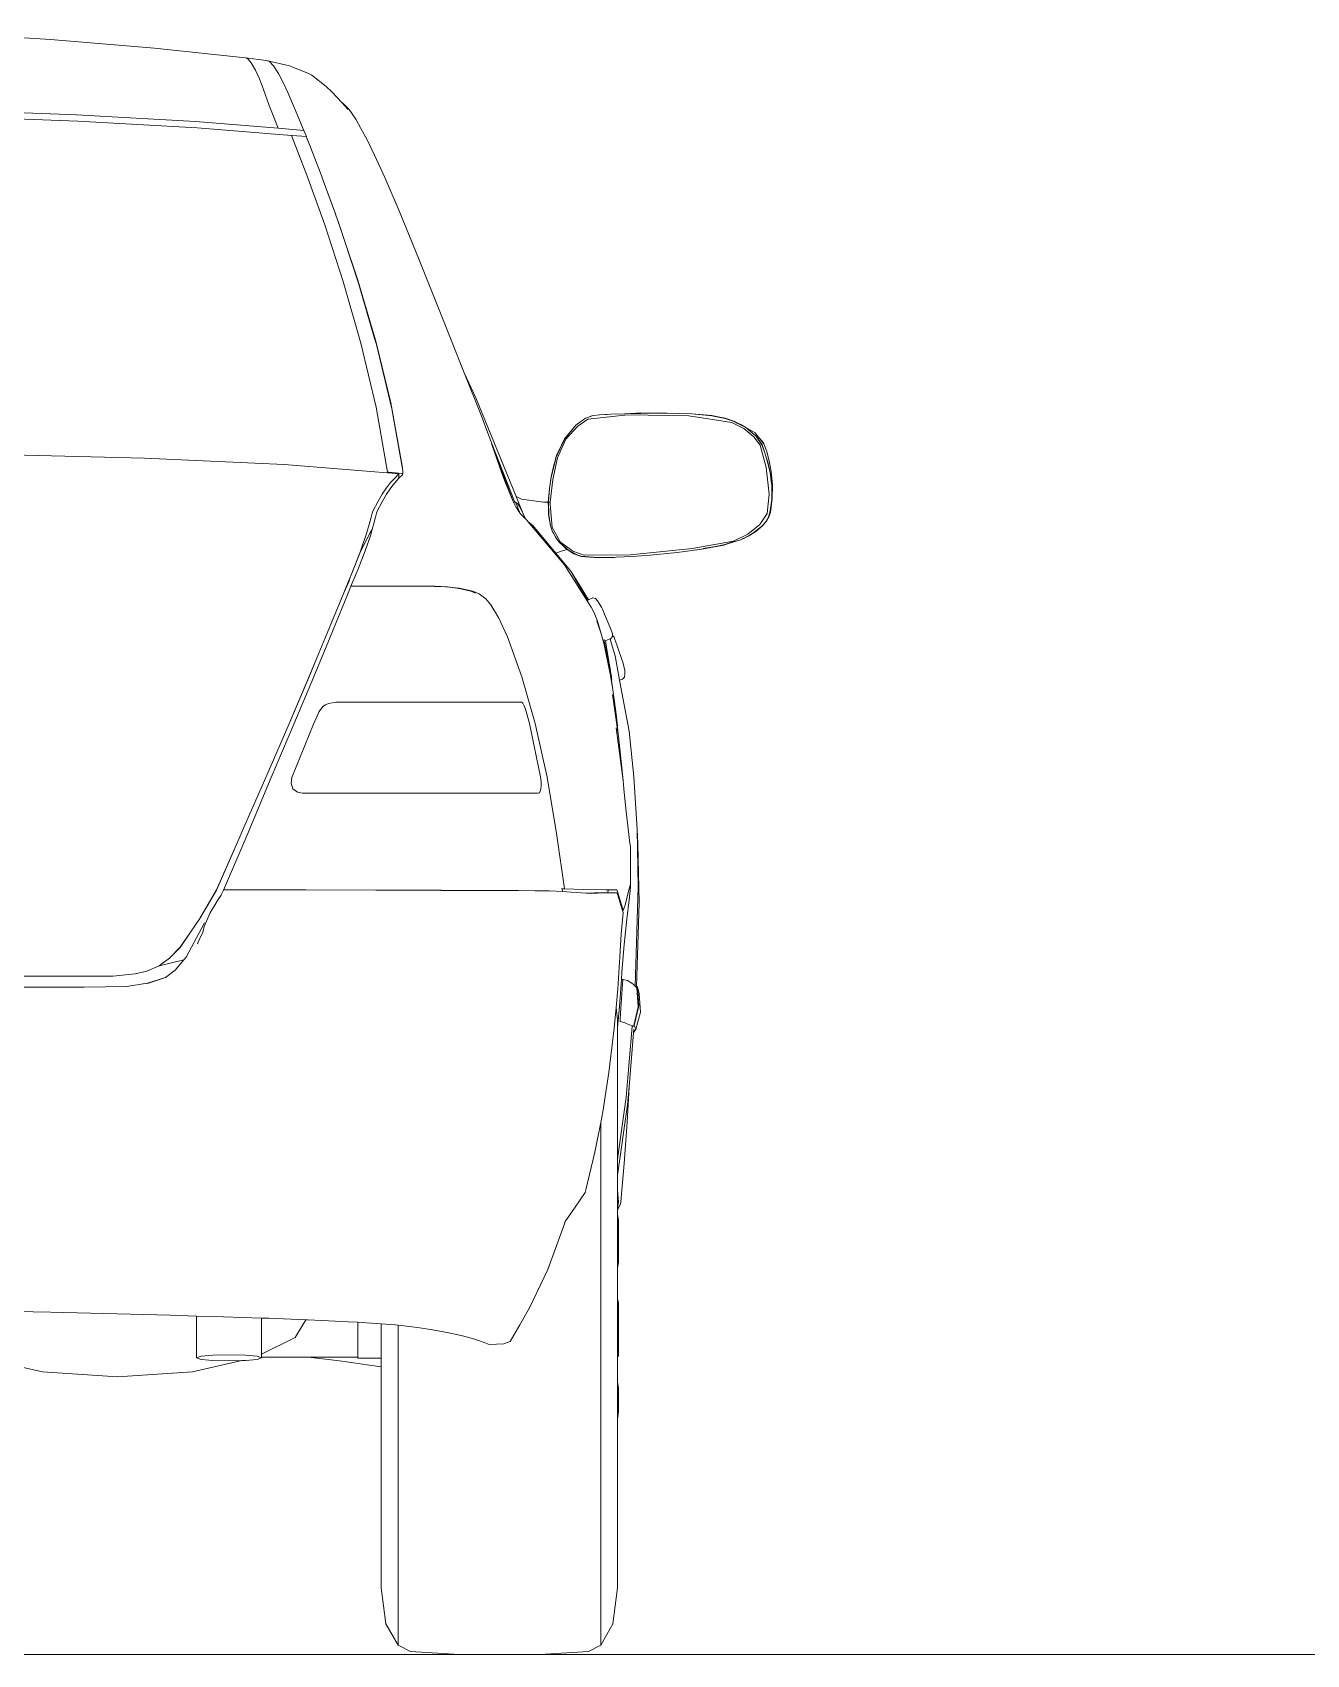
# Model space of a CAD drawing. Header units: inches. Extents: x 1944 to 3775, y -462 to 1299.
# Drawn here: x 2164.9 to 2212.1, y 1212.1 to 1272.1 of the extents above; entities that cross this region are included whole.
import ezdxf

# ---------------------------------------------------------------- set-up
doc = ezdxf.new("R2010")
doc.units = ezdxf.units.IN
doc.header["$MEASUREMENT"] = 0
doc.layers.add('CAR', color=173, linetype='Continuous', lineweight=13)

# ---------------------------------------------------------------- blocks, each defined once
blk = doc.blocks.new('A$C5CBA39AE')
at = {"layer": 'CAR'}
for p, q in [((7.245, 60.061), (11.401, 59.804)), ((11.401, 59.804), (15.257, 59.483)), ((15.257, 59.483), (18.625, 59.118)), ((18.625, 59.118), (19.406, 59.018)), ((18.625, 59.118), (18.707, 59.085)), ((18.707, 59.085), (18.832, 58.935)), ((18.832, 58.935), (18.999, 58.661)), ((19.512, 58.979), (19.406, 59.018)), ((19.406, 59.018), (20.253, 58.829)), ((19.661, 58.823), (19.512, 58.979)), ((18.999, 58.661), (19.146, 58.347)), ((19.146, 58.347), (19.294, 57.946)), ((19.84, 58.546), (19.661, 58.823)), ((20.005, 58.236), (19.84, 58.546)), ((20.371, 58.78), (20.253, 58.829)), ((20.952, 58.54), (20.371, 58.78)), ((21.08, 58.476), (20.952, 58.54)), ((21.08, 58.476), (21.616, 58.063)), ((19.294, 57.946), (19.506, 57.356)), ((20.192, 57.843), (20.005, 58.236)), ((20.443, 57.262), (20.192, 57.843)), ((21.823, 57.862), (21.616, 58.063)), ((21.823, 57.862), (22.191, 57.469)), ((7.771, 57.181), (12.37, 57.009)), ((19.506, 57.356), (19.831, 56.513)), ((20.781, 56.436), (20.443, 57.262)), ((22.191, 57.469), (22.222, 57.451)), ((22.191, 57.469), (22.43, 57.214)), ((22.222, 57.451), (22.465, 57.213)), ((22.465, 57.213), (22.709, 56.853)), ((12.414, 56.781), (7.806, 56.953)), ((12.37, 57.009), (16.775, 56.762)), ((16.838, 56.533), (12.414, 56.781)), ((16.775, 56.762), (19.831, 56.513)), ((20.325, 56.251), (16.838, 56.533)), ((19.831, 56.513), (20.781, 56.436)), ((22.709, 56.853), (22.9, 56.506)), ((22.9, 56.506), (23.124, 56.084)), ((20.325, 56.249), (20.325, 56.251)), ((20.325, 56.249), (20.898, 54.771)), ((20.889, 56.205), (20.348, 56.249)), ((20.781, 56.436), (20.787, 56.435)), ((20.889, 56.205), (20.787, 56.435)), ((20.882, 56.184), (20.88, 56.19)), ((20.882, 56.184), (20.889, 56.205)), ((21.027, 55.811), (20.882, 56.184)), ((23.124, 56.084), (23.406, 55.512)), ((21.027, 55.811), (21.388, 54.893)), ((21.448, 54.728), (21.027, 55.811)), ((23.406, 55.512), (23.784, 54.691)), ((20.898, 54.771), (21.559, 52.935)), ((21.388, 54.893), (21.448, 54.728)), ((21.452, 54.718), (21.448, 54.728)), ((21.469, 54.673), (21.452, 54.718)), ((21.952, 53.339), (21.469, 54.673)), ((21.469, 54.673), (21.971, 53.303)), ((23.784, 54.691), (24.312, 53.455)), ((24.312, 53.455), (25.052, 51.643)), ((21.559, 52.935), (22.246, 50.838)), ((21.971, 53.303), (21.952, 53.339)), ((21.955, 53.33), (21.952, 53.339)), ((21.955, 53.33), (21.975, 53.293)), ((22.118, 52.88), (21.955, 53.33)), ((21.971, 53.303), (21.975, 53.293)), ((21.975, 53.293), (22.072, 53.029)), ((22.072, 53.029), (22.283, 52.396)), ((22.265, 52.436), (22.118, 52.88)), ((22.283, 52.396), (22.265, 52.436)), ((22.81, 50.782), (22.265, 52.436)), ((22.283, 52.396), (22.788, 50.884)), ((25.052, 51.643), (25.944, 49.418)), ((22.246, 50.838), (22.9, 48.56)), ((22.788, 50.884), (23.44, 48.663)), ((23.403, 48.734), (22.81, 50.782)), ((25.944, 49.418), (26.726, 47.458)), ((23.448, 48.63), (23.403, 48.734)), ((23.47, 48.503), (23.403, 48.734)), ((23.44, 48.663), (23.448, 48.63)), ((22.9, 48.56), (23.467, 46.181)), ((23.448, 48.63), (24.005, 46.346)), ((24.041, 46.123), (23.47, 48.503)), ((26.726, 47.458), (27.15, 46.528)), ((27.353, 45.889), (26.726, 47.458)), ((24.005, 46.346), (24.426, 44.009)), ((27.15, 46.528), (28.649, 42.879)), ((23.467, 46.181), (23.889, 43.778)), ((24.447, 43.823), (24.041, 46.123)), ((27.353, 45.889), (27.731, 44.862)), ((30.856, 45.52), (31.184, 45.749)), ((30.861, 45.52), (31.184, 45.749)), ((31.302, 45.737), (30.927, 45.487)), ((31.184, 45.749), (31.222, 45.777)), ((31.222, 45.777), (31.224, 45.777)), ((31.224, 45.777), (31.463, 45.864)), ((31.228, 45.78), (31.224, 45.777)), ((31.228, 45.78), (31.456, 45.864)), ((32.779, 45.9), (31.302, 45.737)), ((31.456, 45.864), (31.52, 45.872)), ((31.463, 45.864), (31.52, 45.872)), ((31.52, 45.872), (31.738, 45.905)), ((31.52, 45.872), (31.736, 45.9)), ((31.736, 45.9), (32.154, 45.925)), ((31.736, 45.9), (32.001, 45.918)), ((31.738, 45.905), (32.001, 45.918)), ((32.001, 45.918), (32.156, 45.928)), ((32.154, 45.925), (32.666, 45.943)), ((32.156, 45.928), (32.666, 45.943)), ((32.666, 45.943), (32.674, 45.944)), ((32.674, 45.944), (32.68, 45.944)), ((32.68, 45.944), (33.264, 45.972)), ((32.68, 45.944), (33.263, 45.957)), ((35.048, 45.864), (32.779, 45.9)), ((33.263, 45.957), (34.236, 45.962)), ((33.264, 45.972), (34.236, 45.964)), ((34.236, 45.964), (35.156, 45.94)), ((34.236, 45.962), (35.159, 45.938)), ((36.638, 45.62), (35.048, 45.864)), ((35.156, 45.94), (35.899, 45.875)), ((35.156, 45.94), (35.281, 45.928)), ((35.159, 45.938), (35.281, 45.928)), ((35.281, 45.928), (35.9, 45.868)), ((35.899, 45.875), (36.126, 45.826)), ((35.9, 45.868), (36.393, 45.769)), ((35.9, 45.868), (36.126, 45.826)), ((36.126, 45.826), (36.396, 45.776)), ((36.393, 45.769), (36.718, 45.66)), ((36.396, 45.776), (36.716, 45.664)), ((36.716, 45.664), (36.775, 45.633)), ((36.718, 45.66), (36.837, 45.598)), ((30.44, 45.02), (30.856, 45.52)), ((30.447, 45.016), (30.861, 45.52)), ((30.927, 45.487), (30.494, 44.996)), ((37.077, 45.399), (36.638, 45.62)), ((36.972, 45.54), (36.775, 45.633)), ((36.775, 45.633), (37.153, 45.435)), ((36.775, 45.633), (36.837, 45.598)), ((36.837, 45.598), (37.152, 45.428)), ((36.972, 45.54), (37.153, 45.435)), ((37.453, 45.091), (37.077, 45.399)), ((37.152, 45.428), (37.52, 45.119)), ((37.152, 45.428), (37.331, 45.282)), ((37.153, 45.435), (37.331, 45.282)), ((37.153, 45.435), (37.499, 45.23)), ((37.331, 45.282), (37.524, 45.124)), ((37.684, 44.774), (37.453, 45.091)), ((37.499, 45.23), (37.551, 45.172)), ((37.52, 45.119), (37.744, 44.794)), ((37.524, 45.124), (37.756, 44.796)), ((37.551, 45.172), (37.567, 45.153)), ((37.567, 45.153), (37.828, 44.835)), ((37.567, 45.153), (37.815, 44.867)), ((27.731, 44.862), (28.598, 42.674)), ((27.731, 44.862), (27.752, 44.805)), ((27.752, 44.805), (27.894, 44.411)), ((27.752, 44.805), (28.123, 43.748)), ((30.124, 44.327), (30.447, 45.016)), ((30.126, 44.337), (30.33, 44.782)), ((30.33, 44.782), (30.143, 44.406)), ((30.494, 44.996), (30.184, 44.307)), ((30.33, 44.782), (30.44, 45.02)), ((37.908, 43.955), (37.684, 44.774)), ((37.744, 44.794), (37.858, 44.498)), ((37.756, 44.796), (37.858, 44.498)), ((37.828, 44.835), (37.815, 44.867)), ((37.828, 44.835), (37.928, 44.541)), ((37.86, 44.496), (37.858, 44.498)), ((37.86, 44.496), (37.899, 44.367)), ((37.928, 44.541), (38.017, 44.192)), ((14.886, 44.296), (9.348, 44.435)), ((20.06, 44.065), (14.886, 44.296)), ((23.877, 43.755), (20.06, 44.065)), ((24.426, 44.009), (24.439, 43.905)), ((24.439, 43.905), (24.447, 43.823)), ((28.241, 43.488), (27.894, 44.411)), ((29.948, 43.604), (30.033, 43.991)), ((29.978, 43.727), (30.04, 43.98)), ((30.184, 44.307), (30.011, 43.512)), ((30.033, 43.991), (30.112, 44.283)), ((30.04, 43.98), (30.124, 44.327)), ((30.04, 43.98), (30.112, 44.283)), ((30.124, 44.327), (30.065, 44.074)), ((30.112, 44.283), (30.124, 44.332)), ((30.124, 44.332), (30.126, 44.337)), ((30.143, 44.406), (30.126, 44.337)), ((37.899, 44.367), (37.966, 44.153)), ((37.899, 44.367), (37.964, 44.156)), ((38.015, 42.969), (37.908, 43.955)), ((37.964, 44.156), (38.052, 43.764)), ((37.966, 44.153), (38.054, 43.768)), ((38.017, 44.192), (38.09, 43.801)), ((23.847, 43.2), (23.999, 43.392)), ((23.883, 43.755), (23.877, 43.755)), ((23.889, 43.778), (23.932, 43.774)), ((23.889, 43.749), (23.889, 43.778)), ((23.936, 43.751), (23.889, 43.754)), ((23.936, 43.751), (23.932, 43.774)), ((23.932, 43.774), (24.425, 43.725)), ((24.305, 43.721), (23.936, 43.751)), ((23.999, 43.392), (24.151, 43.561)), ((24.156, 43.389), (24.002, 43.195)), ((24.151, 43.561), (24.305, 43.721)), ((24.306, 43.556), (24.156, 43.389)), ((24.306, 43.556), (24.305, 43.721)), ((24.309, 43.56), (24.306, 43.556)), ((24.433, 43.68), (24.309, 43.56)), ((24.425, 43.725), (24.433, 43.68)), ((24.425, 43.725), (24.454, 43.722)), ((24.455, 43.702), (24.433, 43.68)), ((24.447, 43.823), (24.452, 43.769)), ((24.452, 43.769), (24.454, 43.722)), ((24.454, 43.722), (24.455, 43.702)), ((28.123, 43.748), (28.253, 43.389)), ((28.203, 43.515), (28.189, 43.549)), ((28.253, 43.389), (28.203, 43.515)), ((28.551, 42.674), (28.241, 43.488)), ((28.471, 42.843), (28.253, 43.389)), ((29.88, 43.176), (29.948, 43.604)), ((29.886, 43.176), (29.951, 43.599)), ((30.011, 43.512), (29.912, 42.672)), ((29.948, 43.604), (29.978, 43.727)), ((29.951, 43.599), (29.978, 43.727)), ((38.052, 43.764), (38.117, 43.289)), ((38.052, 43.764), (38.096, 43.451)), ((38.054, 43.768), (38.096, 43.451)), ((38.09, 43.801), (38.138, 43.316)), ((38.096, 43.451), (38.12, 43.284)), ((38.117, 43.289), (38.12, 43.014)), ((38.12, 43.284), (38.122, 42.784)), ((38.12, 42.784), (38.12, 43.284)), ((38.138, 43.316), (38.134, 42.806)), ((23.345, 42.341), (23.522, 42.686)), ((23.68, 42.684), (23.505, 42.341)), ((23.522, 42.686), (23.688, 42.968)), ((23.845, 42.965), (23.68, 42.684)), ((23.688, 42.968), (23.847, 43.2)), ((24.002, 43.195), (23.845, 42.965)), ((28.544, 42.674), (28.471, 42.843)), ((28.542, 42.674), (28.544, 42.674)), ((28.544, 42.674), (28.551, 42.674)), ((28.545, 42.671), (28.544, 42.674)), ((28.557, 42.649), (28.545, 42.671)), ((28.551, 42.674), (28.598, 42.674)), ((28.573, 42.618), (28.557, 42.649)), ((28.573, 42.618), (28.562, 42.646)), ((28.598, 42.674), (28.626, 42.674)), ((28.626, 42.674), (28.799, 42.248)), ((28.695, 42.622), (28.626, 42.674)), ((28.649, 42.879), (28.845, 42.781)), ((28.649, 42.879), (28.912, 42.239)), ((28.845, 42.781), (29.664, 42.675)), ((29.664, 42.675), (29.84, 42.673)), ((29.84, 42.684), (29.88, 43.176)), ((29.84, 42.673), (29.84, 42.684)), ((29.847, 42.481), (29.84, 42.673)), ((29.844, 42.682), (29.886, 43.176)), ((29.856, 42.204), (29.844, 42.682)), ((29.869, 42.673), (29.912, 42.672)), ((29.912, 42.672), (29.903, 42.592)), ((37.95, 42.246), (38.015, 42.969)), ((38.12, 42.784), (38.044, 42.268)), ((38.122, 42.784), (38.05, 42.266)), ((38.134, 42.806), (38.066, 42.292)), ((23.233, 41.933), (23.278, 42.108)), ((23.278, 42.108), (23.32, 42.26)), ((23.32, 42.26), (23.345, 42.341)), ((23.441, 42.117), (23.392, 41.928)), ((23.48, 42.262), (23.441, 42.117)), ((23.505, 42.341), (23.48, 42.262)), ((28.653, 42.466), (28.573, 42.618)), ((28.656, 42.462), (28.653, 42.466)), ((28.71, 42.377), (28.656, 42.462)), ((28.682, 42.462), (28.716, 42.376)), ((28.741, 42.562), (28.695, 42.622)), ((28.71, 42.377), (28.716, 42.376)), ((28.715, 42.369), (28.71, 42.377)), ((28.716, 42.376), (28.715, 42.369)), ((28.78, 42.268), (28.715, 42.369)), ((28.786, 42.494), (28.741, 42.562)), ((28.799, 42.248), (28.78, 42.268)), ((28.912, 42.239), (28.786, 42.494)), ((28.989, 42.051), (28.799, 42.248)), ((28.912, 42.239), (28.989, 42.051)), ((28.992, 42.047), (28.912, 42.239)), ((28.992, 42.047), (28.989, 42.051)), ((29.052, 41.985), (28.992, 42.047)), ((29.85, 42.209), (29.847, 42.481)), ((29.856, 42.204), (29.847, 42.481)), ((29.919, 41.792), (29.85, 42.209)), ((29.92, 41.792), (29.856, 42.204)), ((29.903, 42.592), (29.983, 41.732)), ((37.676, 41.841), (37.95, 42.246)), ((38.01, 42.125), (37.917, 41.968)), ((38.001, 42.121), (37.924, 41.984)), ((38.004, 42.12), (37.924, 41.984)), ((38.044, 42.268), (38.001, 42.121)), ((38.018, 42.171), (38.004, 42.12)), ((38.066, 42.292), (38.01, 42.125)), ((38.044, 42.268), (38.018, 42.171)), ((38.05, 42.266), (38.018, 42.171)), ((22.88, 40.849), (23.119, 41.547)), ((23.265, 41.461), (23.059, 40.872)), ((23.116, 41.304), (23.236, 41.536)), ((23.119, 41.547), (23.233, 41.933)), ((23.236, 41.536), (23.319, 41.657)), ((23.319, 41.657), (23.265, 41.461)), ((23.392, 41.928), (23.319, 41.657)), ((29.052, 41.985), (29.075, 41.958)), ((29.265, 41.801), (29.075, 41.958)), ((29.075, 41.958), (30.444, 40.349)), ((29.265, 41.801), (30.124, 40.776)), ((29.92, 41.792), (29.919, 41.792)), ((29.996, 41.576), (29.92, 41.792)), ((29.983, 41.732), (30.293, 41.19)), ((29.997, 41.574), (29.996, 41.576)), ((30.026, 41.521), (29.997, 41.574)), ((30.103, 41.378), (30.026, 41.521)), ((30.104, 41.38), (30.026, 41.521)), ((36.704, 41.229), (37.226, 41.479)), ((37.326, 41.461), (37.208, 41.392)), ((37.226, 41.479), (37.676, 41.841)), ((37.29, 41.434), (37.531, 41.581)), ((37.304, 41.444), (37.29, 41.434)), ((37.573, 41.623), (37.304, 41.444)), ((37.326, 41.461), (37.304, 41.444)), ((37.568, 41.632), (37.326, 41.461)), ((37.803, 41.823), (37.531, 41.581)), ((37.733, 41.771), (37.568, 41.632)), ((37.816, 41.84), (37.573, 41.623)), ((37.82, 41.85), (37.733, 41.771)), ((37.816, 41.84), (37.733, 41.771)), ((37.816, 41.84), (37.803, 41.823)), ((37.923, 41.983), (37.816, 41.84)), ((37.917, 41.968), (37.816, 41.84)), ((37.82, 41.85), (37.923, 41.983)), ((37.924, 41.984), (37.923, 41.983)), ((22.529, 39.941), (22.88, 40.849)), ((23.059, 40.872), (22.781, 40.168)), ((22.888, 40.84), (23.116, 41.304)), ((30.224, 41.208), (30.103, 41.378)), ((30.147, 41.318), (30.104, 41.38)), ((30.321, 40.86), (30.124, 40.776)), ((30.23, 41.204), (30.147, 41.318)), ((30.224, 41.208), (30.147, 41.318)), ((30.275, 41.161), (30.224, 41.208)), ((30.23, 41.204), (30.257, 41.18)), ((30.508, 40.948), (30.257, 41.18)), ((30.257, 41.18), (30.38, 41.068)), ((30.504, 40.941), (30.275, 41.161)), ((30.508, 40.948), (30.275, 41.161)), ((30.293, 41.19), (30.645, 40.933)), ((30.547, 40.911), (30.321, 40.86)), ((30.38, 41.068), (30.524, 40.937)), ((30.547, 40.911), (30.504, 40.941)), ((30.614, 40.872), (30.504, 40.941)), ((30.524, 40.937), (30.508, 40.948)), ((30.584, 40.897), (30.524, 40.937)), ((30.574, 40.892), (30.547, 40.911)), ((30.574, 40.892), (30.614, 40.872)), ((30.584, 40.897), (30.904, 40.725)), ((30.791, 40.761), (30.584, 40.897)), ((30.791, 40.761), (30.614, 40.872)), ((30.645, 40.933), (30.633, 40.93)), ((30.645, 40.933), (30.745, 40.86)), ((30.745, 40.86), (31.171, 40.707)), ((32.881, 40.719), (35.162, 40.956)), ((35.512, 40.932), (34.616, 40.804)), ((35.528, 40.927), (34.617, 40.801)), ((35.162, 40.956), (36.704, 41.229)), ((36.03, 41.027), (35.512, 40.932)), ((36.201, 41.055), (35.528, 40.927)), ((35.573, 40.95), (36.03, 41.027)), ((36.272, 41.072), (36.03, 41.027)), ((36.339, 41.078), (36.201, 41.055)), ((36.268, 41.068), (36.201, 41.055)), ((36.512, 41.138), (36.268, 41.068)), ((36.383, 41.104), (36.272, 41.072)), ((36.339, 41.078), (36.512, 41.138)), ((36.96, 41.272), (36.383, 41.104)), ((36.747, 41.22), (36.383, 41.104)), ((36.964, 41.269), (36.512, 41.138)), ((37.198, 41.387), (36.96, 41.272)), ((37.248, 41.41), (36.964, 41.269)), ((36.964, 41.269), (37.086, 41.32)), ((37.248, 41.41), (37.086, 41.32)), ((37.208, 41.392), (37.198, 41.387)), ((37.278, 41.427), (37.208, 41.392)), ((37.248, 41.41), (37.208, 41.392)), ((37.276, 41.424), (37.248, 41.41)), ((37.278, 41.427), (37.276, 41.424)), ((37.29, 41.434), (37.278, 41.427)), ((22.529, 39.941), (22.888, 40.84)), ((30.124, 40.776), (30.674, 40.12)), ((31.421, 38.78), (30.444, 40.349)), ((31.051, 40.667), (30.791, 40.761)), ((31.052, 40.66), (30.791, 40.761)), ((31.664, 40.616), (31.051, 40.667)), ((31.541, 40.625), (31.052, 40.66)), ((31.171, 40.707), (32.881, 40.719)), ((31.659, 40.615), (31.541, 40.625)), ((31.664, 40.616), (31.541, 40.625)), ((32.033, 40.621), (31.659, 40.615)), ((32.033, 40.621), (31.664, 40.616)), ((32.28, 40.624), (32.033, 40.621)), ((32.28, 40.624), (32.288, 40.625)), ((32.352, 40.628), (32.288, 40.625)), ((32.94, 40.66), (32.352, 40.628)), ((32.944, 40.655), (32.352, 40.628)), ((33.612, 40.708), (32.94, 40.66)), ((33.608, 40.701), (32.944, 40.655)), ((34.617, 40.801), (33.608, 40.701)), ((34.616, 40.804), (33.612, 40.708)), ((22.267, 39.311), (22.519, 39.917)), ((22.267, 39.311), (22.448, 39.72)), ((22.448, 39.72), (22.519, 39.917)), ((22.519, 39.917), (22.529, 39.941)), ((22.781, 40.168), (22.528, 39.56)), ((30.674, 40.12), (30.835, 39.857)), ((30.734, 40.007), (30.761, 39.976)), ((30.769, 39.937), (30.734, 40.007)), ((30.761, 39.976), (30.835, 39.857)), ((30.846, 39.803), (30.769, 39.937)), ((30.835, 39.857), (30.918, 39.72)), ((30.956, 39.618), (30.846, 39.803)), ((30.918, 39.72), (31.33, 39.054)), ((30.918, 39.72), (31.019, 39.554)), ((22.267, 39.311), (21.587, 37.672)), ((22.421, 39.303), (21.755, 37.671)), ((22.528, 39.56), (22.421, 39.303)), ((22.528, 39.56), (23.893, 39.56)), ((23.893, 39.56), (23.987, 39.56)), ((23.987, 39.56), (24.102, 39.56)), ((24.222, 39.559), (24.102, 39.56)), ((24.102, 39.56), (24.212, 39.558)), ((24.222, 39.559), (24.212, 39.558)), ((24.302, 39.56), (24.222, 39.559)), ((24.302, 39.56), (25.641, 39.554)), ((25.952, 39.538), (25.625, 39.552)), ((25.641, 39.554), (26.108, 39.535)), ((26.088, 39.528), (26.028, 39.535)), ((26.088, 39.528), (26.092, 39.528)), ((26.092, 39.528), (26.498, 39.489)), ((26.454, 39.486), (26.092, 39.528)), ((26.108, 39.535), (26.498, 39.489)), ((26.643, 39.445), (26.454, 39.486)), ((26.498, 39.489), (26.643, 39.445)), ((26.498, 39.489), (26.534, 39.486)), ((26.534, 39.486), (27.048, 39.375)), ((26.968, 39.375), (26.643, 39.445)), ((27.137, 39.297), (26.968, 39.375)), ((27.048, 39.375), (27.274, 39.271)), ((27.274, 39.271), (27.531, 39.087)), ((27.531, 39.087), (27.715, 38.871)), ((31.131, 39.325), (30.956, 39.618)), ((31.019, 39.554), (31.201, 39.256)), ((31.303, 39.043), (31.131, 39.325)), ((31.201, 39.256), (31.326, 39.052)), ((31.201, 39.256), (31.327, 39.053)), ((31.303, 39.043), (31.326, 39.052)), ((31.303, 39.04), (31.303, 39.043)), ((31.326, 39.052), (31.327, 39.053)), ((31.327, 39.053), (31.33, 39.054)), ((31.33, 39.054), (31.494, 39.121)), ((31.494, 39.121), (31.591, 39.106)), ((31.591, 39.106), (31.667, 39.017)), ((27.715, 38.871), (27.998, 38.398)), ((31.539, 38.57), (31.421, 38.78)), ((31.661, 38.259), (31.539, 38.57)), ((31.667, 39.017), (31.813, 38.78)), ((31.813, 38.78), (31.848, 38.702)), ((31.848, 38.702), (31.926, 38.517)), ((31.926, 38.517), (32.023, 38.284)), ((27.998, 38.398), (28.332, 37.682)), ((31.642, 38.275), (31.794, 37.788)), ((31.794, 37.788), (31.661, 38.259)), ((32.023, 38.284), (32.119, 38.051)), ((32.119, 38.051), (32.194, 37.863)), ((32.194, 37.863), (32.219, 37.797)), ((21.755, 37.671), (21.141, 36.18)), ((21.339, 37.079), (21.587, 37.672)), ((28.332, 37.682), (28.858, 36.201)), ((31.794, 37.788), (31.901, 37.444)), ((32.135, 36.314), (31.901, 37.444)), ((31.909, 37.563), (31.905, 37.582)), ((31.914, 37.533), (31.909, 37.563)), ((31.996, 37.086), (31.914, 37.533)), ((31.952, 37.548), (31.983, 37.372)), ((31.972, 37.547), (32.126, 37.61)), ((31.983, 37.372), (32.06, 36.917)), ((32.126, 37.61), (32.161, 37.625)), ((32.126, 37.61), (32.181, 37.428)), ((32.161, 37.625), (32.222, 37.698)), ((32.181, 37.428), (32.315, 36.983)), ((32.221, 37.733), (32.219, 37.797)), ((32.221, 37.733), (32.275, 37.666)), ((32.222, 37.698), (32.221, 37.733)), ((32.305, 37.587), (32.275, 37.666)), ((32.375, 37.39), (32.305, 37.587)), ((32.454, 37.161), (32.375, 37.39)), ((20.965, 36.184), (21.339, 37.079)), ((20.968, 36.18), (21.339, 37.079)), ((31.996, 37.086), (32.121, 36.418)), ((32.06, 36.917), (32.117, 36.569)), ((32.315, 36.979), (32.315, 36.983)), ((32.315, 36.979), (32.481, 36.08)), ((32.537, 36.916), (32.454, 37.161)), ((32.607, 36.704), (32.537, 36.916)), ((32.642, 36.593), (32.607, 36.704)), ((20.229, 34.44), (20.965, 36.184)), ((20.229, 34.44), (20.968, 36.18)), ((21.141, 36.18), (20.415, 34.447)), ((28.858, 36.201), (29.35, 34.47)), ((32.117, 36.569), (32.156, 36.326)), ((32.157, 36.244), (32.121, 36.418)), ((32.135, 36.314), (32.177, 36.062)), ((32.211, 35.803), (32.135, 36.314)), ((32.156, 36.326), (32.176, 36.197)), ((32.181, 36.129), (32.157, 36.244)), ((32.176, 36.197), (32.185, 36.134)), ((32.211, 35.803), (32.177, 36.062)), ((32.19, 36.094), (32.181, 36.129)), ((32.185, 36.134), (32.19, 36.094)), ((32.481, 36.08), (32.593, 36.118)), ((32.481, 36.08), (32.829, 34.192)), ((32.593, 36.118), (32.657, 36.184)), ((32.675, 36.433), (32.642, 36.593)), ((32.657, 36.184), (32.676, 36.315)), ((32.676, 36.315), (32.675, 36.433)), ((32.344, 34.919), (32.211, 35.803)), ((32.219, 35.553), (32.43, 34.074)), ((21.353, 34.92), (21.142, 34.45)), ((21.484, 35.106), (21.353, 34.92)), ((21.587, 35.17), (21.484, 35.106)), ((21.695, 35.218), (21.587, 35.17)), ((21.987, 35.26), (21.695, 35.218)), ((21.987, 35.26), (28.851, 35.26)), ((28.898, 35.23), (28.851, 35.26)), ((28.951, 35.128), (28.898, 35.23)), ((28.996, 35.005), (28.951, 35.128)), ((29.145, 34.475), (28.996, 35.005)), ((32.344, 34.919), (32.399, 34.387)), ((19.377, 32.472), (20.229, 34.44)), ((20.415, 34.447), (19.572, 32.469)), ((21.142, 34.45), (20.344, 32.472)), ((29.551, 32.493), (29.145, 34.475)), ((29.35, 34.47), (29.792, 32.489)), ((32.353, 34.315), (32.607, 32.359)), ((32.399, 34.379), (32.399, 34.387)), ((32.399, 34.379), (32.4, 34.375)), ((32.401, 34.359), (32.4, 34.375)), ((32.402, 34.354), (32.401, 34.359)), ((32.43, 34.074), (32.402, 34.354)), ((32.43, 34.074), (32.439, 34.011)), ((32.439, 34.011), (32.607, 32.359)), ((32.829, 34.188), (32.829, 34.192)), ((32.829, 34.188), (33.006, 32.497)), ((18.468, 30.4), (19.377, 32.472)), ((18.672, 30.314), (19.572, 32.469)), ((20.344, 32.472), (20.312, 32.265)), ((29.569, 32.311), (29.551, 32.493)), ((29.792, 32.489), (30.152, 30.324)), ((33.006, 32.497), (33.006, 32.493)), ((33.006, 32.493), (33.13, 30.555)), ((20.312, 32.265), (20.376, 32.061)), ((20.376, 32.061), (20.551, 31.932)), ((20.551, 31.932), (20.739, 31.9)), ((20.739, 31.9), (29.467, 31.9)), ((29.467, 31.9), (29.514, 31.91)), ((29.514, 31.91), (29.552, 31.996)), ((29.552, 31.996), (29.571, 32.137)), ((29.571, 32.137), (29.569, 32.311)), ((32.607, 32.359), (32.637, 32.063)), ((32.639, 32.045), (32.637, 32.063)), ((32.723, 31.214), (32.639, 32.045)), ((32.865, 30.039), (32.723, 31.214)), ((17.545, 28.321), (18.465, 30.394)), ((17.548, 28.3), (18.465, 30.394)), ((18.672, 30.314), (17.809, 28.297)), ((18.468, 30.4), (18.465, 30.394)), ((30.152, 30.324), (30.445, 28.353)), ((32.882, 29.933), (32.865, 30.039)), ((33.13, 30.555), (33.13, 30.551)), ((33.13, 30.551), (33.13, 30.549)), ((33.13, 30.549), (33.16, 30.014)), ((33.172, 28.429), (33.13, 30.549)), ((32.882, 29.849), (32.88, 28.521)), ((32.881, 28.417), (32.882, 29.849)), ((32.882, 29.849), (32.882, 29.933)), ((33.16, 30.014), (33.204, 27.851)), ((16.936, 27.251), (17.545, 28.321)), ((16.936, 27.251), (17.548, 28.3)), ((17.809, 28.297), (17.739, 28.16)), ((17.818, 28.314), (17.809, 28.297)), ((17.819, 28.315), (17.818, 28.314)), ((17.819, 28.315), (18.227, 28.315)), ((20.858, 28.31), (18.227, 28.315)), ((23.451, 28.304), (20.858, 28.31)), ((23.451, 28.304), (23.503, 28.304)), ((24.788, 28.3), (23.503, 28.304)), ((25.131, 28.3), (24.788, 28.3)), ((25.859, 28.297), (25.131, 28.3)), ((25.871, 28.296), (25.859, 28.297)), ((27.701, 28.291), (25.871, 28.296)), ((27.701, 28.291), (27.781, 28.291)), ((27.87, 28.291), (27.781, 28.291)), ((27.882, 28.291), (27.87, 28.291)), ((27.882, 28.291), (28.639, 28.288)), ((28.639, 28.288), (28.719, 28.288)), ((29.347, 28.283), (28.719, 28.288)), ((29.427, 28.283), (29.347, 28.283)), ((29.888, 28.274), (29.427, 28.283)), ((30.363, 28.249), (29.888, 28.274)), ((30.332, 28.353), (30.349, 28.353)), ((30.363, 28.249), (30.349, 28.353)), ((30.349, 28.353), (30.445, 28.353)), ((30.686, 28.231), (30.363, 28.249)), ((30.445, 28.353), (31.128, 28.323)), ((31.247, 28.191), (30.686, 28.231)), ((31.128, 28.323), (31.952, 28.32)), ((31.952, 28.32), (32.38, 28.32)), ((32.054, 28.32), (32.042, 28.203)), ((32.38, 28.32), (32.405, 28.255)), ((32.405, 28.255), (32.608, 27.554)), ((32.68, 27.749), (32.814, 28.271)), ((32.814, 28.271), (32.88, 28.521)), ((32.881, 28.417), (32.839, 27.94)), ((32.88, 28.521), (32.881, 28.417)), ((33.172, 28.425), (33.054, 24.75)), ((33.172, 28.427), (33.172, 28.429)), ((33.172, 28.427), (33.172, 28.425)), ((17.399, 27.609), (17.495, 27.767)), ((17.588, 27.919), (17.495, 27.767)), ((17.718, 28.119), (17.588, 27.919)), ((17.656, 28.026), (17.588, 27.919)), ((17.739, 28.16), (17.718, 28.119)), ((31.548, 28.2), (31.247, 28.191)), ((31.395, 28.181), (31.247, 28.191)), ((31.952, 28.2), (31.395, 28.181)), ((31.988, 28.204), (31.548, 28.2)), ((31.548, 28.2), (32.38, 28.2)), ((31.988, 28.204), (31.952, 28.2)), ((31.99, 28.2), (31.988, 28.204)), ((31.988, 28.204), (32.042, 28.203)), ((32.042, 28.203), (32.38, 28.2)), ((32.405, 28.151), (32.38, 28.2)), ((32.584, 27.554), (32.405, 28.151)), ((32.608, 27.554), (32.68, 27.749)), ((32.839, 27.94), (32.748, 27.234)), ((33.204, 27.851), (33.105, 24.718)), ((17.11, 27.097), (16.42, 25.816)), ((16.563, 26.714), (16.936, 27.251)), ((17.31, 27.461), (17.089, 26.953)), ((17.398, 27.608), (17.31, 27.461)), ((17.398, 27.608), (17.399, 27.609)), ((32.541, 26.673), (32.608, 27.474)), ((32.608, 27.554), (32.584, 27.554)), ((32.608, 27.474), (32.584, 27.554)), ((32.748, 27.234), (32.652, 26.295)), ((16.199, 26.187), (16.563, 26.714)), ((16.208, 26.18), (16.563, 26.714)), ((16.931, 26.521), (16.846, 26.313)), ((17.039, 26.735), (16.931, 26.521)), ((17.089, 26.953), (17.039, 26.735)), ((32.488, 25.834), (32.541, 26.673)), ((15.804, 25.785), (16.199, 26.187)), ((15.804, 25.785), (16.208, 26.18)), ((32.411, 24.65), (32.488, 25.834)), ((32.652, 26.295), (32.565, 25.268)), ((14.54, 25.203), (14.967, 25.306)), ((14.967, 25.306), (15.427, 25.501)), ((14.967, 25.306), (14.968, 25.3)), ((14.968, 25.3), (15.428, 25.5)), ((15.427, 25.501), (15.49, 25.549)), ((15.428, 25.5), (16.34, 25.72)), ((15.428, 25.5), (15.49, 25.549)), ((15.49, 25.549), (15.804, 25.785)), ((16.02, 25.336), (15.66, 25.072)), ((16.34, 25.72), (16.02, 25.336)), ((16.42, 25.816), (16.34, 25.72)), ((32.565, 25.268), (32.546, 24.996)), ((-16.128, 25.12), (13.704, 25.12)), ((12.648, 24.713), (6.617, 24.703)), ((14.22, 24.736), (12.648, 24.713)), ((14.224, 24.732), (12.648, 24.713)), ((13.704, 25.12), (14.54, 25.203)), ((14.996, 24.856), (14.22, 24.736)), ((14.224, 24.732), (14.22, 24.736)), ((15.66, 25.072), (14.996, 24.856)), ((15.66, 25.072), (15, 24.852)), ((32.349, 23.961), (32.411, 24.65)), ((32.546, 24.996), (32.478, 24)), ((32.611, 24.997), (32.546, 24.996)), ((32.578, 24.64), (32.564, 24.463)), ((32.593, 24.844), (32.578, 24.64)), ((32.602, 24.956), (32.593, 24.844)), ((32.609, 24.993), (32.602, 24.956)), ((32.611, 24.997), (32.609, 24.993)), ((32.777, 24.954), (32.611, 24.997)), ((32.97, 24.833), (32.777, 24.954)), ((33.054, 24.75), (32.97, 24.833)), ((33.086, 24.718), (33.054, 24.75)), ((33.086, 24.718), (33.143, 24.718)), ((33.12, 24.684), (33.086, 24.718)), ((33.17, 23.984), (33.12, 24.684)), ((33.143, 24.718), (33.193, 24.022)), ((33.2, 24.462), (33.143, 24.718)), ((32.564, 24.463), (32.513, 23.737)), ((33.2, 24.462), (33.248, 23.787)), ((32.28, 23.197), (32.349, 23.961)), ((32.408, 23.511), (32.349, 23.961)), ((32.478, 24), (32.408, 23.217)), ((32.408, 2.471), (32.408, 23.511)), ((32.498, 23.508), (32.495, 23.441)), ((32.495, 23.441), (32.655, 23.399)), ((32.513, 23.737), (32.498, 23.508)), ((33.01, 23.293), (33.17, 23.984)), ((33.193, 24.022), (33.025, 23.293)), ((33.248, 23.787), (33.081, 23.158)), ((32.082, 21.551), (32.28, 23.197)), ((32.655, 23.399), (32.848, 23.318)), ((32.942, 23.261), (32.726, 20.641)), ((32.997, 23.02), (32.831, 21.019)), ((32.848, 23.318), (33.003, 23.264)), ((32.942, 23.261), (32.943, 23.262)), ((32.943, 23.262), (32.942, 23.262)), ((32.943, 23.262), (32.96, 23.262)), ((32.96, 23.262), (33.003, 23.264)), ((33.008, 23.156), (32.997, 23.02)), ((33.013, 23.046), (32.997, 23.02)), ((33.003, 23.264), (33.01, 23.293)), ((33.007, 23.162), (33.008, 23.16)), ((33.008, 23.16), (33.01, 23.158)), ((33.008, 23.16), (33.008, 23.156)), ((33.01, 23.158), (33.008, 23.156)), ((33.025, 23.293), (33.01, 23.293)), ((33.081, 23.158), (33.013, 23.046)), ((33.025, 23.293), (33.081, 23.158)), ((31.857, 20.095), (32.082, 21.551)), ((32.726, 20.637), (32.408, 18.345)), ((32.726, 20.641), (32.726, 20.637)), ((32.831, 21.019), (32.764, 19.707)), ((32.831, 21.019), (32.775, 20.351)), ((31.781, 19.703), (31.857, 20.095)), ((32.775, 20.351), (32.408, 17.748)), ((31.568, 18.602), (31.781, 19.703)), ((31.781, 19.703), (31.781, 0.353)), ((32.764, 19.707), (32.652, 18.186)), ((31.229, 17.208), (31.568, 18.602)), ((32.652, 18.186), (32.525, 16.761)), ((30.831, 16.56), (31.208, 17.114)), ((31.208, 17.114), (31.229, 17.208)), ((32.445, 16.762), (32.408, 17.179)), ((32.438, 16.756), (32.408, 17.117)), ((30.466, 16.039), (30.831, 16.56)), ((32.408, 16.495), (32.445, 16.762)), ((32.408, 16.549), (32.438, 16.756)), ((32.515, 16.68), (32.408, 16.465)), ((32.438, 16.102), (32.408, 16.294)), ((32.408, 16.275), (32.436, 16.098)), ((32.525, 16.761), (32.515, 16.68)), ((29.825, 14.262), (30.436, 15.95)), ((30.436, 15.95), (30.466, 16.039)), ((32.436, 16.098), (32.438, 16.102)), ((32.436, 16.098), (32.438, 16.086)), ((32.438, 16.102), (32.438, 16.086)), ((32.438, 16.086), (32.445, 15.321)), ((32.438, 14.54), (32.445, 15.309)), ((32.445, 15.315), (32.445, 15.321)), ((32.445, 15.309), (32.445, 15.315)), ((32.438, 14.516), (32.408, 14.775)), ((32.408, 14.322), (32.438, 14.516)), ((32.438, 14.516), (32.438, 14.54)), ((29.141, 12.841), (29.825, 14.262)), ((6.799, 12.769), (11.403, 12.673)), ((11.403, 12.673), (15.83, 12.562)), ((28.784, 12.205), (29.141, 12.841)), ((32.408, 13.166), (32.438, 13.04)), ((32.438, 13.013), (32.408, 13.14)), ((32.408, 12.887), (32.438, 13.013)), ((32.438, 13.04), (32.438, 13.013)), ((32.438, 13.013), (32.445, 12.055)), ((15.83, 12.562), (16.815, 12.535)), ((16.815, 12.535), (17.807, 12.509)), ((16.815, 10.985), (16.815, 12.535)), ((17.807, 12.509), (19.215, 12.461)), ((19.215, 12.461), (19.488, 12.452)), ((19.215, 10.985), (19.215, 12.461)), ((19.488, 12.452), (20.855, 12.397)), ((20.464, 11.746), (20.855, 12.397)), ((20.855, 12.397), (20.929, 12.394)), ((20.929, 12.394), (21.701, 12.358)), ((21.701, 12.358), (22.421, 12.322)), ((22.421, 12.322), (22.788, 12.303)), ((22.788, 12.303), (23.101, 12.287)), ((22.788, 10.973), (22.788, 12.303)), ((23.101, 12.287), (23.654, 12.245)), ((23.654, 12.245), (24.167, 12.206)), ((23.654, 2.471), (23.654, 12.245)), ((24.167, 12.206), (24.28, 12.194)), ((24.28, 12.194), (24.999, 12.112)), ((24.28, 12.194), (24.28, 0.353)), ((24.999, 12.112), (25.479, 12.041)), ((25.479, 12.041), (26.093, 11.924)), ((28.426, 11.595), (28.784, 12.205)), ((32.438, 11.084), (32.445, 12.041)), ((32.445, 12.048), (32.445, 12.055)), ((32.445, 12.041), (32.445, 12.048)), ((19.215, 11.123), (20.464, 11.746)), ((26.093, 11.924), (26.607, 11.811)), ((26.607, 11.811), (27.035, 11.699)), ((27.035, 11.699), (27.259, 11.628)), ((27.259, 11.628), (27.461, 11.553)), ((27.461, 11.553), (27.645, 11.475)), ((27.645, 11.475), (28.187, 11.502)), ((28.187, 11.502), (28.426, 11.595)), ((8.837, 10.983), (11.106, 10.469)), ((16.665, 10.469), (18.494, 10.883)), ((16.815, 10.985), (16.978, 11.043)), ((16.978, 10.927), (16.815, 10.985)), ((16.978, 11.043), (17.409, 11.084)), ((17.409, 10.886), (16.978, 10.927)), ((17.409, 11.084), (18.015, 11.1)), ((18.015, 10.871), (17.409, 10.886)), ((18.015, 11.1), (18.62, 11.084)), ((18.494, 10.883), (18.015, 10.871)), ((18.62, 10.886), (18.494, 10.883)), ((18.62, 11.084), (19.051, 11.043)), ((19.051, 10.927), (18.62, 10.886)), ((19.051, 11.043), (19.215, 10.985)), ((19.215, 10.985), (19.051, 10.927)), ((19.215, 11.007), (22.788, 11.007)), ((22.1, 10.872), (20.963, 11.007)), ((23.654, 10.656), (22.1, 10.872)), ((22.788, 10.973), (23.654, 10.973)), ((32.438, 11.06), (32.408, 11.022)), ((32.438, 11.06), (32.438, 11.084)), ((11.106, 10.469), (13.885, 10.28)), ((13.885, 10.28), (16.665, 10.469)), ((32.408, 10.102), (32.438, 9.879)), ((32.438, 9.862), (32.408, 10.085)), ((32.408, 9.517), (32.438, 9.862)), ((32.438, 9.879), (32.438, 9.862)), ((32.438, 9.862), (32.445, 9.437)), ((32.438, 9.01), (32.445, 9.431)), ((32.438, 9.005), (32.438, 9.01)), ((32.445, 9.434), (32.445, 9.437)), ((32.445, 9.431), (32.445, 9.434)), ((32.438, 9.005), (32.408, 8.698)), ((23.654, 2.471), (23.826, 1.144)), ((32.235, 1.144), (32.408, 2.471)), ((24.28, 0.353), (23.826, 1.144)), ((32.235, 1.144), (31.781, 0.353)), ((24.737, 0.113), (24.28, 0.353)), ((26.534, 0), (24.737, 0.113)), ((29.527, 0), (26.534, 0)), ((31.325, 0.113), (29.527, 0)), ((31.781, 0.353), (31.325, 0.113))]:
    blk.add_line(p, q, dxfattribs=at)

msp = doc.modelspace()

# ---------------------------------------------------------------- linework, layer by layer
at = {"layer": 'CAR'}
msp.add_line((2001.69, 1212.071), (3554.696, 1212.071), dxfattribs=at)

# ---------------------------------------------------------------- block references
msp.add_blockref('A$C5CBA39AE', (2154.163, 1212.071), dxfattribs=at)

doc.saveas('drawing.dxf')
